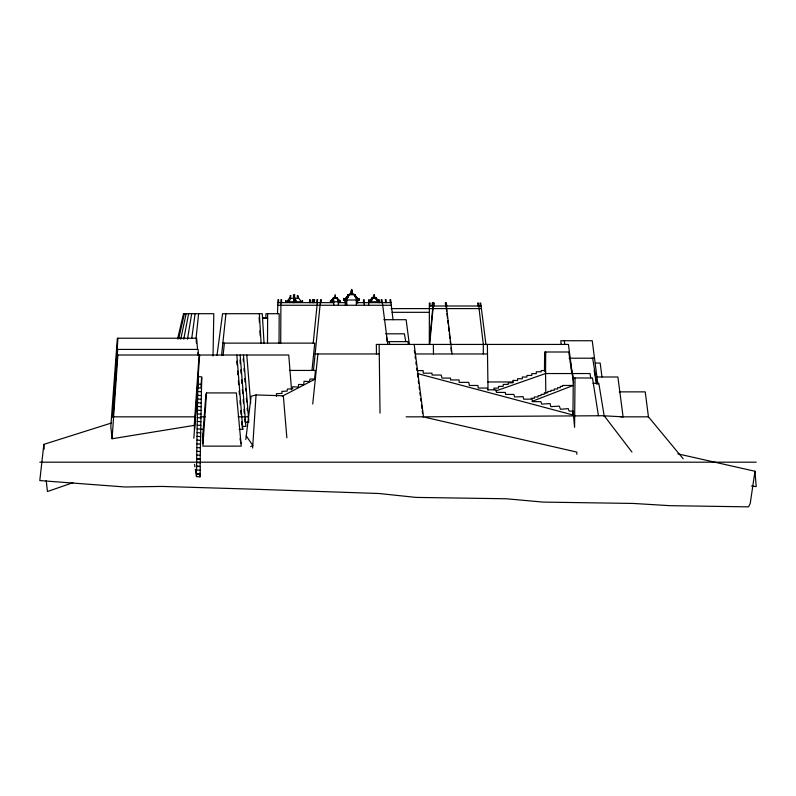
<?xml version="1.0" encoding="UTF-8"?>
<svg xmlns="http://www.w3.org/2000/svg" width="796" height="796" viewBox="0 0 796 796"><rect width="100%" height="100%" fill="white"/><g stroke="black" fill="none" stroke-linecap="round" stroke-linejoin="round"><path stroke-width="1.19" d="M430.059 306.002L430.069 303.007L429.372 303.007L429.313 344.429L433.203 303.007L432.497 303.007L432.218 306.002M371.473 300.798L372.578 298.231A3.463 3.433 -90 0 0 373.921 297.694L374.498 295.575L374.588 297.017A3.741 3.721 -90 0 0 376.598 298.202L377.334 300.301L379.583 301.744L379.583 300.659L379.513 301.744M267.506 343.126L267.655 313.704M279.028 343.126L279.177 313.704L265.973 313.704L265.824 318.111L262.67 318.111M280.709 343.126L280.928 299.664L281.585 299.664L281.575 302.649M293.595 302.649L293.605 299.664L294.261 299.664L294.251 302.649M309.554 302.649L309.574 299.664L310.231 299.664L310.211 302.649M544.464 371.145L544.633 352.001L568.752 352.001L573.598 382.717M496.077 390.866L545.539 373.543L545.718 352.001M572.951 415.144L573.279 377.981L572.583 373.543M416.666 368.21L416.985 370.588L423.173 370.588L423.203 373.185L431.93 373.185L432.129 375.035L441.203 375.035L441.999 378.1L450.556 378.1L450.586 379.951L459.133 379.951L459.163 382.369L468.764 382.369L469.351 385.473L477.908 385.473L478.257 388.06L487.162 388.06L487.699 389.831L496.077 389.831L496.415 392.418L505.311 392.418L505.689 394.428L513.888 394.428L514.554 396.945L523.091 396.637L523.748 399.164L531.947 399.164L532.683 401.652L540.892 401.652L541.718 404.119L550.066 403.572L550.802 406.647L559.329 406.149L560.464 409.283L568.284 408.637L569.1 411.104L573.07 411.104L574.583 427.353L575.03 377.981M213.039 355.951L213.796 313.704L183.498 313.704L177.598 338.887M277.496 313.704L277.973 299.684L278.63 299.684L278.53 302.649M111.43 423.014L43.85 444.367L39.8 480.575L125.002 486.983L161.926 486.436L252.073 489.142L379.135 493.52L416.059 497.41L506.206 498.764L543.131 502.097L633.278 503.45L670.192 505.679L748.558 506.853L750.24 503.43L754.966 471.252L677.804 453.849M252.631 448.039L256.033 394.945L283.346 395.791L286.858 437.8M112.495 416.835L117.917 338.22M113.052 416.835L117.699 349.424M199.09 355.016L194.244 425.372L112.097 438.745L117.868 355.016M199.647 355.016L194.523 429.303L194.244 425.372M197.726 391.532L196.682 458.755L200.184 459.043L201.428 391.821L197.726 391.532L198.363 376.617L193.836 438.278M197.776 387.801L201.488 388.09L201.428 391.821M206.532 392.925L202.871 446.128L241.258 446.128L236.352 392.925L206.532 392.925L205.895 394.259L202.532 438.785M200.97 386.766L201.577 378.14M198.154 376.617L201.866 376.906L201.488 388.09M196.622 462.496L196.901 458.755L200.403 459.043L200.075 466.516L196.572 466.227L196.622 462.496L200.343 462.784M200.224 470.257L196.512 469.968L196.781 466.227L200.284 466.516L200.174 474.028L199.965 476.864L196.463 476.575L195.319 469.262M200.174 474.028L196.453 473.7L196.512 469.968M196.463 476.575L196.662 473.739M429.681 344.429L433.561 303.007L434.268 303.007L433.989 306.002M314.599 379.015L315.445 370.439L289.386 370.439M316.659 302.649L316.967 299.664L317.634 299.664L313.216 343.126M311.982 370.439L314.748 343.126L222.86 343.126M313.445 370.439L320.629 299.674L321.395 299.674L321.096 302.649M312.738 404.02L317.912 353.961M196.055 338.26L198.622 313.704M221.577 355.414L225.935 313.704M223.099 355.414L224.382 343.126M348.459 295.794L348.568 294.719L344.618 299.993M245.815 439.472L251.108 396.259L256.033 394.945M312.102 302.649L312.48 299.694L313.186 299.694L312.798 302.649M313.624 302.649L314.012 299.684L314.669 299.684L314.281 302.649M216.99 355.454L222.562 313.704L262.292 313.704L264.033 343.126M191.766 338.26L195.09 313.704M348.439 295.246L348.509 294.719L344.519 299.993L346.519 298.908M372.04 298.58L369.523 301.744L370.608 301.137M187.488 339.186L191.677 313.704M183.757 339.186L188.622 313.704M180.732 339.186L186.135 313.704M289.346 301.744L288.799 300.659L288.799 301.744L290.848 298.231A3.562 1.194 90 0 1 290.381 297.694L290.878 295.575L290.152 295.575L290.152 297.017A3.831 1.284 90 0 1 289.455 298.202L287.555 300.798M178.662 338.887L184.383 313.704M347.792 296.321L348.001 294.719A5.492 5.482 -90 0 0 349.225 294.351L351.026 292.898L351.026 290.739M371.513 299.913L372.15 298.231A2.816 2.796 -90 0 1 371.981 299.296L371.682 299.983M348.141 296.271L348.509 294.719A5.871 5.851 26.5 0 1 347.643 297.565M338.181 300.51L339.912 301.744L337.285 298.231L333.245 298.231L330.579 301.744L332.559 300.221L333.325 298.231A3.741 3.741 0 0 0 335.365 297.037C335.803 291.644 333.992 297.077 335.852 297.565A3.463 3.463 0 0 0 337.186 298.231L338.151 300.599M332.768 299.913L333.096 299.296A2.826 2.816 0 0 0 333.235 298.231L330.609 301.744L333.116 299.306A2.895 2.895 0 0 0 333.225 298.231L332.788 299.973L331.116 301.535M347.981 296.769L346.559 298.58M332.439 300.221C334.181 296.241 332.579 301.435 330.44 301.744L330.44 300.659L330.449 301.744L340.071 301.744L340.071 300.659L340.061 301.744L338.798 301.057L339.753 301.744L339.753 300.659M373.692 295.575L372.936 297.684A3.463 3.433 -90 0 1 371.593 298.231L370.647 300.51M371.473 300.301L370.18 301.316M346.648 298.142L343.673 299.993L343.673 298.351L343.743 299.993M332.201 300.51L330.599 301.744M371.473 300.798L370.329 301.744L370.329 300.659M371.105 300.659L370.498 301.067M346.628 298.58L344.559 299.993L346.767 298.689M370.568 300.599L368.608 301.744L368.677 300.659M331.634 301.057L330.758 301.744L330.738 300.659M345.952 299.674L348.24 297.246L349.016 294.719A5.492 5.482 -90 0 0 350.24 294.351C353.782 294.46 350.27 284.66 352.628 293.505A5.96 5.94 -90 0 0 355.066 294.709M345.175 299.684L345.693 299.346M345.335 305.256L345.335 299.993L345.952 299.684M287.535 300.798L285.605 301.744L285.605 300.659L286.162 301.744M250.73 446.626L252.8 445.432L246.253 435.9M282.262 396.209L315.325 379.015L310.032 379.015L309.465 381.533L304.032 381.314L303.764 384.567L298.49 384.478L298.44 387.095L292.679 386.747L292.649 388.796L287.396 389.085L287.137 391.105L281.874 391.363L282.013 393.413L276.431 393.692L276.451 396.309M344.519 299.993L345.126 299.724M531.957 401.423L573.22 385.463L562.573 385.463L562.593 386.398L560.324 386.398L560.344 387.692L557.548 387.692L557.568 388.995L554.255 388.995L554.275 390.299L550.951 390.299L550.971 391.413L547.827 391.413L547.847 392.717L544.355 392.717L544.195 394.378L541.051 394.378L541.071 395.672L538.106 395.672L538.126 396.975L534.285 396.975L534.305 398.279L531.171 398.279M73.013 482.675L47.452 491.52L46.218 480.535M592.045 358.2L594.473 357.991M248.859 422.159L244.989 422.169L244.73 418.975M242.014 426.417L245.884 426.407L240.143 355.016M348.001 294.719L355.056 294.719L356.12 297.813L359.384 299.993L343.673 299.993M289.465 298.231L298.709 298.231L300.619 300.798M345.374 298.351L345.454 299.993M359.314 298.351L359.314 299.993M371.593 298.231L376.598 298.231M285.605 301.744L302.56 301.744L302.56 300.659L302.012 301.744M368.608 301.744L379.583 301.744M277.874 302.649L333.763 302.649M338.3 302.649L346.131 302.649M356.359 302.649L391.005 302.649M277.784 305.256L391.314 305.256M429.362 306.002L481.073 306.002M391.095 308.599L481.401 308.599M392.159 312.321L429.352 312.321M262.372 318.171L267.635 318.171L265.824 318.111M383.811 319.703L406.129 319.703L409.353 344.429M385.632 333.813L404.408 333.813L405.761 341.623M387.105 341.623L407.91 341.623L408.398 344.429M117.141 349.424L198.095 349.424L198.542 355.016M315.116 353.961L379.264 353.961M415.064 353.961L487.5 353.961M117.32 355.016L288.749 355.016L291.535 389.771M569.021 358.2L592.652 358.2L596.801 383.861M595.328 363.046L600.164 363.046L601.975 376.996M545.539 373.543L590.035 373.543L590.732 377.981M596.154 376.996L617.905 376.996L623.089 416.835L620.621 416.835M573.279 377.981L592.483 377.981L598.433 415.721M487.908 381.961L513.181 381.961M592.96 383.314L598.821 383.314L604.154 415.721L631.974 452.078M619.268 391.871L645.238 391.871L648.442 416.835L683.207 458.814M604.154 415.721L423.024 416.835L576.752 452.078L576.881 454.317M111.53 416.835L195.378 416.835M200.264 416.835L205.149 416.835M238.133 416.835L248.432 416.835M406.129 416.835L423.502 416.835L414.179 344.429M623.437 416.835L648.442 416.835M200.711 429.303L203.189 429.303M239.089 429.303L242.8 429.303L236.83 355.016M39.8 462.187L756.2 462.187M603.477 415.781L623.089 416.835M197.836 384.07L201.547 384.359M197.667 395.254L201.378 395.542M197.597 398.985L201.318 399.274M197.547 402.726L201.259 403.015M197.488 406.457L201.199 406.746M197.428 410.199L201.149 410.487M197.368 413.93L201.089 414.219M197.318 417.671L201.03 417.95M197.259 421.402L200.97 421.691M197.209 425.134L200.92 425.422M197.139 428.875L200.861 429.163M197.08 432.606L200.801 432.895M197.03 436.347L200.741 436.626M196.97 440.079L200.691 440.367M196.911 443.81L200.632 444.098M196.851 447.551L200.572 447.84M196.801 451.282L200.512 451.571M196.741 455.023L200.453 455.312M196.453 473.7L199.955 473.988M751.494 485.998L756.2 486.635L754.966 471.252M573.617 415.144L417.363 373.543M302.56 301.744L300.629 300.798M376.04 298.231L378.787 301.744L376.836 300.221M378.787 301.744L377.692 301.067M357.105 299.684L357.613 299.993L357.683 298.351L357.722 303.147M377.553 301.535L377.931 300.659L377.931 301.744M356.379 298.679L358.499 299.993L354.489 294.719M356.857 299.067L358.558 299.993L354.618 294.719M335.673 297.565L336.012 297.684A3.463 3.463 0 0 0 337.365 298.231M338.569 300.798L339.912 301.744A3.433 3.423 18.8 0 1 338.589 301.027M335.713 297.445L335.245 297.017A3.741 3.741 0 0 1 333.136 298.202M355.951 298.251L354.568 295.246L355.096 296.759M338.3 300.52L337.365 298.231A3.881 3.871 18.8 0 0 338.051 300.46M295.326 301.744A3.542 1.035 85.8 0 1 294.779 300.759L294.679 300.46A3.831 1.124 85.8 0 1 294.311 298.231L295.326 301.744L294.749 300.659M337.852 299.913L337.265 298.231A2.826 2.816 0 0 0 337.385 299.306L337.564 299.595M295.177 300.878L295.684 301.744L294.779 298.231A2.766 0.925 -90 0 0 294.819 299.296L294.858 299.644M295.694 300.798C297.177 305.445 294.172 293.356 295.605 300.52M354.916 296.271L354.608 295.256M295.077 300.599L294.918 299.983M242.273 427.382L242.8 429.303M354.598 295.794L354.717 296.321M240.004 438.705L241.009 443.462M594.144 370.419L596.463 383.861M199.398 473.212L199.965 476.864M194.562 464.396L194.94 466.834M570.264 361.802L570.752 365.394M571.08 367.792L571.568 371.384M597.886 384.239L592.234 340.738L560.792 340.738L561.17 344.429M572.225 373.543L568.424 344.429L376.329 344.429L376.468 353.961M564.314 340.738L564.792 344.429M414.338 350.379L414.656 352.757M415.114 356.319L415.432 358.697M415.89 362.26L416.209 364.638M417.522 374.737L417.84 377.145M418.308 380.757L418.626 383.165M419.094 386.766L419.412 389.174M419.88 392.786L420.189 395.194M420.666 398.796L420.975 401.204M421.452 404.816L421.92 408.418M422.238 410.826L422.547 413.233M389.264 341.623L389.632 344.429M387.801 344.429L381.961 299.674L381.254 299.674L381.642 302.649M386.528 337.156L386.965 340.509M485.958 344.429L480.694 303.037L479.988 303.037L480.366 306.002M446.735 306.002L446.377 303.007L445.342 303.007L445.69 306.002M446.039 303.007L452.019 353.961M445.68 303.007L446.039 306.002M478.038 306.002L477.68 303.007L478.386 303.007L483.321 344.429L483.321 353.961M446.138 306.868L446.626 310.987M446.914 313.385L447.481 318.161M447.77 320.549L448.198 324.131M448.476 326.519L449.043 331.295M449.332 333.683L449.899 338.459M450.188 340.847L450.606 344.429M393.035 319.703L390.647 299.674L389.95 299.674L390.299 302.649M379.493 302.649L379.135 299.674L378.438 299.674L378.787 302.649M450.994 348.001L451.382 351.583M112.097 438.745L110.813 426.467L117.36 338.22L196.642 338.23L197.537 349.424M386.339 302.649L386.03 299.604L385.324 299.604L385.642 302.649M246.79 355.016L250.67 403.244M243.457 355.016L248.77 421.094M243.198 358.727L243.397 361.205M243.994 368.618L244.193 371.095M244.79 378.508L245.088 382.219M245.586 388.398L245.785 390.876M246.382 398.289L246.68 402M247.178 408.189L247.377 410.656M239.994 359.961L240.292 363.673M240.79 369.851L241.089 373.563M241.586 379.752L241.885 383.453M242.382 389.642L242.68 393.343M243.168 399.532L243.467 403.244M243.964 409.423L244.263 413.134M236.77 361.205L237.069 364.906M237.566 371.095L237.865 374.797M238.362 380.986L238.661 384.697M239.158 390.876L239.457 394.587M239.954 400.766L240.253 404.477M240.75 410.656L241.049 414.368M241.626 421.631L241.914 425.223M197.806 352.777L197.985 355.016M196.174 339.424L196.443 343.026M43.85 444.367L44.168 449.183M259.357 313.704L261.098 343.126M259.128 317.385L259.416 322.29M259.924 330.867L260.212 335.773M493.958 389.831L493.908 388.159L498.614 388.07L498.565 386.398L503.271 386.309L503.211 384.448L508.276 384.359L508.226 382.866L512.932 382.786L512.863 380.379L517.569 380.528L517.599 378.667L522.305 378.826L522.335 376.966L526.872 377.105L526.892 375.433L531.778 375.473L531.768 373.613L536.305 373.652L536.285 371.792L541.171 371.832L541.161 370.528L545.499 370.568L545.827 393.393M202.89 433.999L203.05 443.511M487.361 344.429L488.018 389.891M433.352 344.429L433.492 353.961M369.334 302.649L369.294 299.764L368.598 299.764L368.677 305.256M364.25 305.256L364.17 299.764L363.474 299.764L363.513 302.649M357.056 302.649L357.016 299.764L356.319 299.764L356.399 305.256M345.822 305.256L345.743 299.764L345.036 299.764L345.086 302.649M338.996 302.649L338.957 299.764L338.26 299.764L338.34 305.256M333.803 305.256L333.713 299.674L333.017 299.674L333.066 302.649M379.145 344.429L380.02 413.144M433.084 305.017L433.074 303.037L432.367 303.037L432.397 306.002M346.817 299.993L346.817 305.256M354.051 294.709A6.069 6.05 -90 0 1 353.145 294.43M352.588 294.172A6.069 6.05 -90 0 1 352.32 294.022M375.215 298.102A3.741 3.721 -90 0 1 374.468 297.764M373.841 297.296A3.741 3.721 -90 0 1 373.583 297.037M298.709 298.231A3.562 1.194 90 0 1 298.251 297.694L298.022 295.575L297.296 295.575L297.296 297.017L298.022 297.017A3.831 1.284 -90 0 1 297.465 298.102M372.03 298.231L369.424 301.744A3.473 3.453 45.5 0 0 371.026 300.759L371.274 300.46A3.881 3.861 45.5 0 0 372.021 298.231M351.593 289.445L351.444 292.898L351.593 289.445M294.61 294.719L293.445 294.719L293.445 297.017L294.61 297.017L294.61 294.719M374.16 294.719L374.011 297.017L374.16 294.719M358.499 299.993L356.897 298.968L358.439 299.993M376.448 299.595L376.1 298.231A2.895 2.876 -90 0 0 376.289 299.296L376.289 299.296A2.816 2.796 -90 0 1 376.09 298.59L376.498 299.595"/></g></svg>
